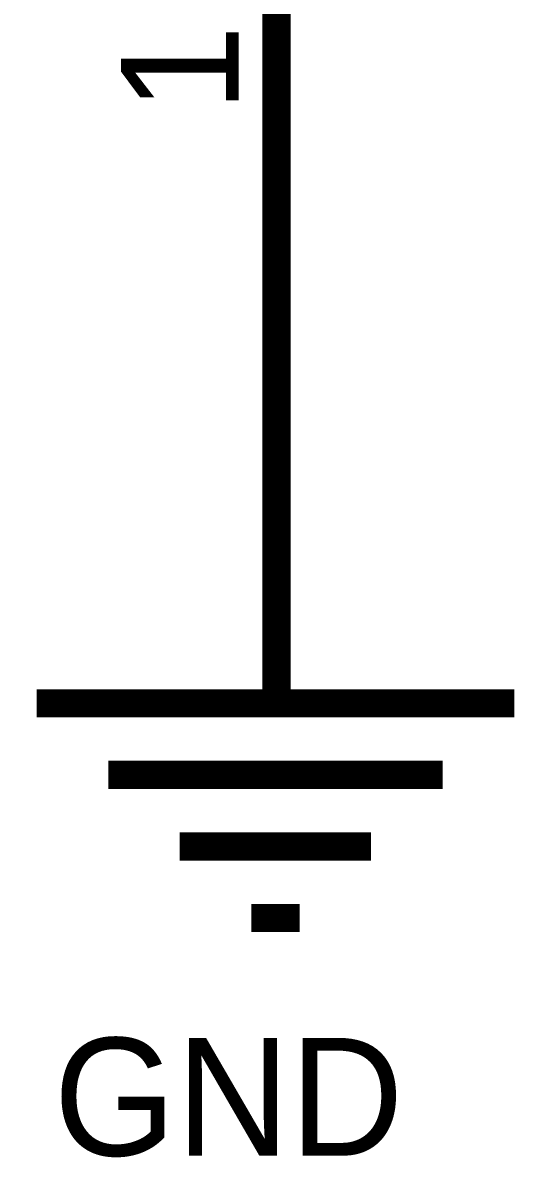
# Model space of a CAD drawing. Header units: millimetres. Extents: x 0 to 800, y 0 to 567.
# Drawn here: x 366.12 to 371.51, y 333.99 to 346.07 of the extents above; entities that cross this region are included whole.
import ezdxf

# ---------------------------------------------------------------- set-up
doc = ezdxf.new("R2010")
doc.units = ezdxf.units.MM
doc.layers.add('Sheet', color=255, linetype='Continuous')

msp = doc.modelspace()

# ---------------------------------------------------------------- linework, layer by layer
at = {"layer": 'Sheet', "const_width": 0.3}
for points in [[(368.825, 348.054), (368.825, 342.97)], [(368.825, 342.97), (368.825, 341.357)], [(368.825, 341.357), (368.825, 338.826)], [(366.272, 338.826), (371.357, 338.826)], [(367.034, 338.065), (370.595, 338.065)], [(367.795, 337.303), (369.833, 337.303)], [(368.557, 336.541), (369.072, 336.541)]]:
    msp.add_lwpolyline(points, dxfattribs=at)

# ---------------------------------------------------------------- texts
at = {"layer": 'Sheet'}
msp.add_text('1', height=1.254, rotation=90, dxfattribs=at).set_placement((368.422, 345.12))
msp.add_text('GND', height=1.2543, dxfattribs=at).set_placement((366.451, 334.01))

doc.saveas('drawing.dxf')
